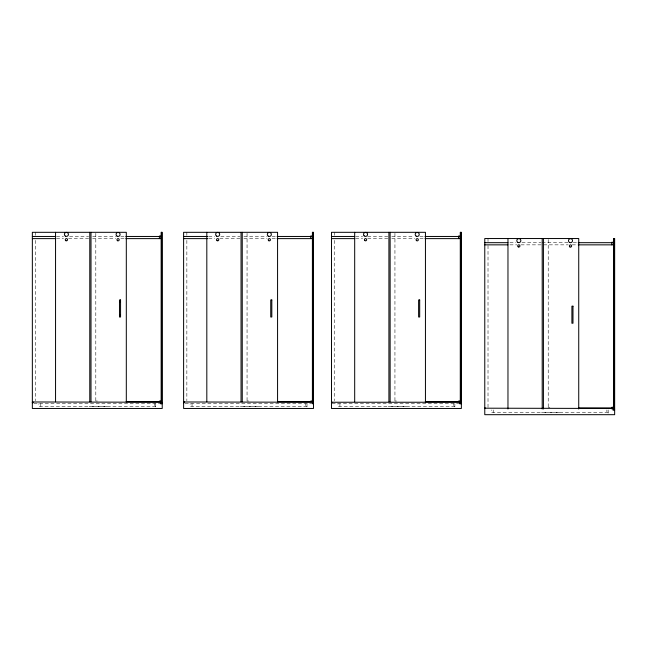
<?xml version="1.0" encoding="UTF-8"?>
<svg xmlns="http://www.w3.org/2000/svg" width="647" height="647" viewBox="0 0 647 647"><rect width="100%" height="100%" fill="white"/><g stroke="black" fill="none" stroke-linecap="round" stroke-linejoin="round"><path stroke-width="0.49" stroke-dasharray="3.23 2.43" d="M56.475 236.462L63.511 236.462M69.544 236.462L88.639 236.462M92.658 236.462L115.781 236.462M120.803 236.462L125.833 236.462M208.738 236.462L214.772 236.462M220.797 236.462L239.9 236.462M243.919 236.462L267.041 236.462M272.063 236.462L277.086 236.462M355.607 236.462L362.643 236.462M367.666 236.462L387.771 236.462M391.791 236.462L413.91 236.462M419.935 236.462L424.966 236.462M56.475 238.622L63.511 238.622M68.533 238.622L88.639 238.622M92.658 238.622L115.781 238.622M120.803 238.622L125.833 238.622M208.738 238.622L214.772 238.622M219.794 238.622L239.9 238.622M243.919 238.622L267.041 238.622M272.063 238.622L277.086 238.622M355.607 238.622L362.643 238.622M367.666 238.622L387.771 238.622M391.791 238.622L414.913 238.622M419.935 238.622L424.966 238.622M509.901 242.682L515.926 242.682M521.959 242.682L541.062 242.682M542.065 242.682L568.195 242.682M573.226 242.682L577.245 242.682M509.901 244.849L516.937 244.849M520.956 244.849L568.195 244.849M572.223 244.849L577.245 244.849M95.805 401.027L97.422 401.027M247.057 401.027L248.683 401.027M394.937 401.027L396.554 401.027M33.887 403.728L161.152 403.728M185.139 403.728L312.404 403.728M332.024 403.728L460.284 403.728M155.741 406.3L38.844 406.3L38.844 403.728M306.993 406.3L190.105 406.3L190.105 403.728M454.865 406.3L337.977 406.3L337.977 403.728M548.219 407.246L549.845 407.246M608.156 412.519L491.259 412.519L491.259 409.955M608.156 409.955L608.156 413.061L606.886 413.061L606.886 409.955M559.388 412.519L541.531 412.519M548.219 239.544L548.219 409.001M493.2 409.955L493.2 412.519M488.016 238.533L488.016 241.566M488.016 245.593L488.016 407.998M454.865 403.728L454.865 406.842L453.604 406.842L453.604 403.728M406.106 406.3L388.249 406.3M394.937 233.324L394.937 402.782M339.918 403.728L339.918 406.3M334.725 232.313L334.725 235.338M334.725 240.385L334.725 400.768M306.993 403.728L306.993 406.842L305.724 406.842L305.724 403.728M258.226 406.3L240.369 406.3M247.057 233.324L247.057 402.782M192.038 403.728L192.038 406.3M186.854 232.313L186.854 235.338M186.854 240.385L186.854 400.768M155.741 403.728L155.741 406.842L154.471 406.842L154.471 403.728M106.973 406.3L89.116 406.3M95.805 233.324L95.805 402.782M40.785 403.728L40.785 406.3M35.593 232.313L35.593 235.338M35.593 240.385L35.593 400.768"/><path stroke-width="0.97" d="M32.35 402.782L32.892 402.782L32.382 402.102M183.611 402.782L184.152 402.782L183.643 402.102M161.152 402.24L32.552 401.981M312.404 402.24L183.805 401.981M331.984 402.102L331.482 402.24L460.284 402.24M32.811 402.046L32.35 402.24L32.884 402.167M184.136 402.167L183.877 401.973M485.04 408.192L613.566 408.467M184.071 402.046L183.611 402.24L183.95 401.981M32.35 402.24L32.754 402.005M183.611 402.24L184.015 402.005M32.35 236.462L55.472 236.462M125.833 236.462L161.014 236.462M183.611 236.462L207.736 236.462M277.086 236.462L312.275 236.462M331.482 236.462L354.605 236.462M424.966 236.462L460.146 236.462M32.35 238.622L55.472 238.622M125.833 238.622L161.014 238.622L161.014 236.05L159.388 236.05L159.388 238.622M183.611 238.622L207.736 238.622M277.086 238.622L312.275 238.622L312.275 236.05L310.649 236.05L310.649 238.622M331.482 238.622L354.605 238.622M424.966 238.622L460.146 238.622L460.146 236.05L458.521 236.05L458.521 238.622M484.773 242.682L507.887 242.682M578.248 242.682L612.426 242.682M484.773 244.849L507.887 244.849M578.248 244.849L613.429 244.849L613.429 242.277L611.811 242.277L611.811 244.849M119.477 301.737L120.56 301.737M119.477 315.226L120.56 315.226M159.526 401.027L161.152 401.027M310.786 401.027L312.404 401.027M458.658 401.027L460.284 401.027M126.165 401.698L160.019 401.698M277.426 401.698L311.272 401.698M425.297 401.698L459.152 401.698M160.375 402.782L162.227 402.782M312.404 402.782L313.488 402.782M459.507 402.782L461.36 402.782M160.375 403.728L162.227 403.728M313.488 403.728L312.404 403.728L312.404 232.313L313.488 232.313L313.488 408.467L183.611 408.467L183.611 232.313L277.571 232.313L277.571 401.771M459.507 403.728L461.36 403.728M613.566 407.246L611.941 407.246L611.941 409.001M578.588 407.925L612.434 407.925M612.798 409.001L614.65 409.001M612.798 409.955L614.65 409.955M614.108 238.533L614.108 409.001M613.566 409.955L613.566 238.533L614.65 238.533L614.65 414.687L484.773 414.687L484.773 238.533L578.733 238.533L578.733 409.001M543.415 238.533L543.415 409.001M542.202 238.533L542.202 409.001M507.968 238.533L507.968 409.001M460.826 232.313L460.826 402.782M460.284 403.728L460.284 232.313L461.36 232.313L461.36 408.467L331.482 408.467L331.482 232.313L425.443 232.313L425.443 401.771M390.133 232.313L390.133 401.771M388.912 232.313L388.912 401.771M354.685 232.313L354.685 401.771M312.946 232.313L312.946 402.782M242.253 232.313L242.253 401.771M241.04 232.313L241.04 401.771M206.814 232.313L206.814 401.771M161.693 232.313L161.693 402.782M161.152 403.728L161.152 232.313L162.227 232.313L162.227 408.467L32.35 408.467L32.35 232.313L126.311 232.313L126.311 401.771M91.001 232.313L91.001 401.771M89.779 232.313L89.779 401.771M55.553 232.313L55.553 401.771M484.902 408.233L484.967 408.2M485.113 408.2L484.773 408.467L485.177 408.233M120.56 299.957L119.477 299.957L119.477 317.006L120.56 317.006L120.56 299.957M271.821 299.957L270.737 299.957L270.737 317.006L271.821 317.006L271.821 299.957M419.693 299.957L418.609 299.957L418.609 317.006L419.693 317.006L419.693 299.957M572.983 306.185L571.899 306.185L571.899 323.233L572.983 323.233L572.983 306.185M117.519 240.716A1.124 1.124 0 0 0 119.202 239.746A1.124 1.124 0 0 0 117.519 238.775A1.124 1.124 0 0 0 117.519 240.716M117.075 236.187A2.022 2.022 0 0 0 120.099 234.44A2.022 2.022 0 0 0 117.075 232.685A2.022 2.022 0 0 0 117.075 236.187M65.848 240.684A1.124 1.124 0 0 0 67.531 239.705A1.124 1.124 0 0 0 65.848 238.735A1.124 1.124 0 0 0 65.848 240.684M65.404 236.147A2.022 2.022 0 0 0 68.428 234.4A2.022 2.022 0 0 0 65.404 232.645A2.022 2.022 0 0 0 65.404 236.147M268.78 240.716A1.124 1.124 0 0 0 270.462 239.746A1.124 1.124 0 0 0 268.78 238.775A1.124 1.124 0 0 0 268.78 240.716M268.327 236.187A2.022 2.022 0 0 0 271.36 234.44A2.022 2.022 0 0 0 268.327 232.685A2.022 2.022 0 0 0 268.327 236.187M217.109 240.684A1.124 1.124 0 0 0 218.791 239.705A1.124 1.124 0 0 0 217.109 238.735A1.124 1.124 0 0 0 217.109 240.684M216.656 236.147A2.022 2.022 0 0 0 219.689 234.4A2.022 2.022 0 0 0 216.656 232.645A2.022 2.022 0 0 0 216.656 236.147M416.417 240.538A1.124 1.124 0 0 0 418.302 240.037A1.124 1.124 0 0 0 416.927 238.662A1.124 1.124 0 0 0 416.417 240.538M416.207 236.187A2.022 2.022 0 0 0 419.232 234.44A2.022 2.022 0 0 0 416.207 232.685A2.022 2.022 0 0 0 416.207 236.187M364.746 240.506A1.124 1.124 0 0 0 366.631 239.997A1.124 1.124 0 0 0 365.256 238.622A1.124 1.124 0 0 0 364.746 240.506M364.115 235.832A2.022 2.022 0 0 0 367.496 234.926A2.022 2.022 0 0 0 365.021 232.451A2.022 2.022 0 0 0 364.115 235.832M569.942 246.944A1.124 1.124 0 0 0 571.624 245.973A1.124 1.124 0 0 0 569.942 244.995A1.124 1.124 0 0 0 569.942 246.944M569.489 242.415A2.022 2.022 0 0 0 572.522 240.66A2.022 2.022 0 0 0 569.489 238.913A2.022 2.022 0 0 0 569.489 242.415M518.271 246.903A1.124 1.124 0 0 0 519.953 245.933A1.124 1.124 0 0 0 518.271 244.962A1.124 1.124 0 0 0 518.271 246.903M517.818 242.374A2.022 2.022 0 0 0 520.851 240.619A2.022 2.022 0 0 0 517.818 238.872A2.022 2.022 0 0 0 517.818 242.374"/></g></svg>
